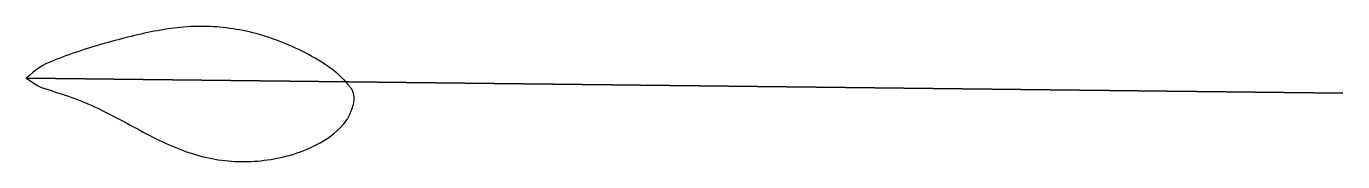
# Model space of a CAD drawing. Extents: x -2.3 to 10, y -0.6 to 0.6.
import ezdxf

# ---------------------------------------------------------------- set-up
doc = ezdxf.new("R2010")
doc.units = 0
doc.layers.get('0').update_dxf_attribs({"linetype": 'CONTINUOUS'})

msp = doc.modelspace()

# ---------------------------------------------------------------- linework, layer by layer
msp.add_lwpolyline([(10.03741, 0), (-2.3052, 0.1392), (-2.27472, 0.12045), (-2.24427, 0.09793), (-2.21385, 0.07845), (-2.18344, 0.06296), (-2.15304, 0.05048), (-2.12265, 0.03956), (-2.09226, 0.02945), (-2.06187, 0.01968), (-2.03149, 0.01), (-2.0011, 0.00028), (-1.97071, -0.00962), (-1.94032, -0.01978), (-1.90992, -0.03023), (-1.87952, -0.04102), (-1.84912, -0.05216), (-1.8187, -0.06369), (-1.78829, -0.07563), (-1.75786, -0.08802), (-1.72743, -0.10086), (-1.69699, -0.11415), (-1.66655, -0.12788), (-1.6361, -0.14202), (-1.60564, -0.15656), (-1.57517, -0.17145), (-1.5447, -0.18666), (-1.51422, -0.20214), (-1.48374, -0.21785), (-1.45325, -0.23377), (-1.42276, -0.24988), (-1.39226, -0.26613), (-1.36175, -0.28251), (-1.33124, -0.29899), (-1.30073, -0.31553), (-1.27021, -0.3321), (-1.23969, -0.34867), (-1.20916, -0.36515), (-1.17862, -0.38146), (-1.14808, -0.3975), (-1.11754, -0.41319), (-1.08699, -0.42848), (-1.05644, -0.44332), (-1.02588, -0.45768), (-0.99531, -0.47155), (-0.96474, -0.48496), (-0.93417, -0.49796), (-0.90359, -0.51057), (-0.873, -0.52276), (-0.84241, -0.53446), (-0.81181, -0.54562), (-0.7812, -0.5562), (-0.75059, -0.56616), (-0.71997, -0.5755), (-0.68935, -0.58419), (-0.65872, -0.59224), (-0.62808, -0.59968), (-0.59744, -0.60655), (-0.56678, -0.61288), (-0.53613, -0.61863), (-0.50546, -0.62376), (-0.47479, -0.62822), (-0.4441, -0.632), (-0.41341, -0.63512), (-0.38271, -0.63762), (-0.35201, -0.63951), (-0.32129, -0.64082), (-0.29056, -0.64153), (-0.25983, -0.64165), (-0.22908, -0.64119), (-0.19833, -0.6401), (-0.16756, -0.63839), (-0.13678, -0.63603), (-0.106, -0.63306), (-0.0752, -0.62951), (-0.04438, -0.62541), (-0.01356, -0.62073), (0.01728, -0.61546), (0.04814, -0.60958), (0.079, -0.60307), (0.10989, -0.59592), (0.14079, -0.58815), (0.17171, -0.57972), (0.20265, -0.57058), (0.2336, -0.5607), (0.26458, -0.55001), (0.29558, -0.53845), (0.32661, -0.52594), (0.35766, -0.51246), (0.38874, -0.498), (0.41986, -0.48244), (0.45101, -0.46562), (0.4822, -0.44729), (0.51344, -0.4271), (0.54474, -0.40498), (0.5761, -0.38102), (0.60754, -0.35449), (0.63907, -0.32378), (0.67073, -0.28738), (0.7026, -0.2469), (0.70581, -0.24224), (0.70901, -0.23729), (0.71222, -0.23201), (0.71542, -0.22634), (0.71863, -0.22023), (0.72185, -0.21363), (0.72506, -0.20654), (0.72828, -0.19897), (0.7315, -0.19104), (0.73472, -0.18295), (0.73796, -0.17495), (0.74121, -0.16727), (0.74447, -0.16011), (0.74776, -0.15303), (0.75108, -0.14516), (0.75442, -0.13559), (0.75779, -0.12342), (0.7612, -0.10776), (0.76465, -0.08769), (0.76815, -0.06233), (0.76892, -0.03673), (0.76601, -0.01964), (0.76309, -0.0054), (0.76016, 0.00631), (0.75722, 0.01581), (0.75427, 0.02342), (0.75131, 0.02945), (0.74834, 0.03423), (0.74536, 0.03808), (0.74238, 0.04131), (0.73939, 0.04424), (0.73639, 0.0472), (0.73338, 0.05046), (0.73037, 0.05405), (0.72735, 0.05792), (0.72433, 0.06202), (0.72131, 0.06628), (0.71828, 0.07065), (0.71525, 0.07507), (0.71222, 0.07949), (0.70919, 0.08385), (0.67882, 0.12008), (0.64837, 0.14903), (0.61785, 0.1763), (0.58727, 0.20175), (0.55666, 0.22529), (0.52603, 0.2475), (0.49538, 0.26857), (0.4647, 0.28853), (0.43401, 0.30753), (0.40331, 0.32577), (0.37259, 0.34334), (0.34187, 0.36024), (0.31114, 0.37651), (0.28039, 0.39215), (0.24964, 0.40723), (0.21889, 0.42177), (0.18813, 0.43581), (0.15736, 0.44933), (0.12659, 0.46232), (0.09582, 0.47479), (0.06504, 0.48674), (0.03426, 0.49816), (0.00348, 0.50906), (-0.02731, 0.51945), (-0.0581, 0.52936), (-0.08889, 0.53879), (-0.11969, 0.54774), (-0.15048, 0.5562), (-0.18128, 0.56416), (-0.21208, 0.57161), (-0.24288, 0.57855), (-0.27368, 0.58497), (-0.30448, 0.59086), (-0.33528, 0.59624), (-0.36608, 0.60116), (-0.39689, 0.60563), (-0.42769, 0.60968), (-0.4585, 0.61327), (-0.48931, 0.61637), (-0.52011, 0.61895), (-0.55092, 0.62101), (-0.58173, 0.62255), (-0.61254, 0.62359), (-0.64335, 0.62415), (-0.67416, 0.62424), (-0.70496, 0.62386), (-0.73577, 0.62304), (-0.76658, 0.62178), (-0.79739, 0.62007), (-0.8282, 0.6179), (-0.85901, 0.61523), (-0.88982, 0.61206), (-0.92063, 0.60841), (-0.95144, 0.60429), (-0.98225, 0.59976), (-1.01306, 0.59483), (-1.04387, 0.58955), (-1.07468, 0.58397), (-1.10548, 0.57813), (-1.13629, 0.57207), (-1.1671, 0.56579), (-1.1979, 0.55929), (-1.22871, 0.55254), (-1.25951, 0.54557), (-1.29032, 0.53838), (-1.32112, 0.531), (-1.35192, 0.52344), (-1.38273, 0.51574), (-1.41353, 0.50787), (-1.44432, 0.49983), (-1.47512, 0.49163), (-1.50592, 0.48326), (-1.53671, 0.47473), (-1.5675, 0.46604), (-1.59829, 0.45722), (-1.62908, 0.44823), (-1.65986, 0.43908), (-1.69064, 0.42975), (-1.72142, 0.42024), (-1.75219, 0.41053), (-1.78297, 0.40064), (-1.81373, 0.39055), (-1.8445, 0.38026), (-1.87526, 0.36976), (-1.90602, 0.35902), (-1.93677, 0.348), (-1.96751, 0.33669), (-1.99826, 0.325), (-2.02899, 0.31282), (-2.05972, 0.30007), (-2.09044, 0.28663), (-2.12115, 0.27237), (-2.15186, 0.25684), (-2.18256, 0.23929), (-2.21324, 0.21811), (-2.24391, 0.19241), (-2.27457, 0.16371), (-2.3052, 0.1392), (10.03741, 0)])

doc.saveas('drawing.dxf')
